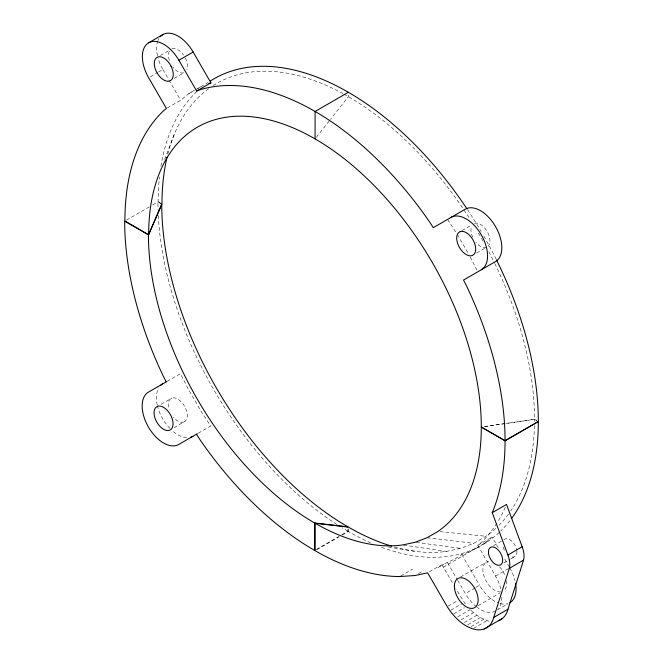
<?xml version="1.0" encoding="UTF-8"?>
<svg xmlns="http://www.w3.org/2000/svg" width="663" height="663" viewBox="0 0 663 663"><rect width="100%" height="100%" fill="white"/><g stroke="black" fill="none" stroke-linecap="round" stroke-linejoin="round"><path stroke-width="0.5" stroke-dasharray="3.31 2.49" d="M341.776 534.768L347.909 531.229L347.909 526.836M348.357 94.9L348.357 96.657L330.439 119.406M164.681 159.443L174.576 133.603M316.359 137.274L329.793 120.218M500.78 588.918A30.241 17.462 60 0 0 495.559 576.081L477.791 545.301L480.99 542.69A268.822 155.2 60 0 0 496.753 523.339M429.417 571.796C439.677 564.843 451.652 561.793 461.804 554.533C472.951 550.862 483.31 544.911 492.045 537.063L498.137 547.621M167.3 107.978L180.667 100.262L188.839 93.632L194.881 90.143M174.013 427.718L185.516 420.955A13.442 7.757 60 0 0 184.322 405.855A13.442 7.757 60 0 0 171.8 398.115L170.093 399.217A13.442 7.757 60 0 0 169.14 409.585M394.444 546.983A263.435 152.1 60 0 0 446.398 551.409L460.586 548.367L473.821 543.304L485.979 536.268A263.435 152.1 60 0 0 496.96 527.309M160.421 55.477L171.12 49.302M150.426 76.693L157.554 72.574M158.44 72.06L162.899 69.491A30.241 17.462 60 0 1 157.893 57.507M174.228 78.383L184.024 72.731A13.442 7.757 60 0 1 172.977 67.145M195.751 89.646L208.174 82.485M126.426 220.124L149.399 206.856M152.689 204.958L158.15 201.809A268.822 155.2 60 0 1 159.46 177.004M167.093 381.349L180.46 373.634L188.466 389.405L200.872 410.911L210.701 426.019L198.22 433.221M161.109 404.289L171.8 398.115M461.954 230.591L471.758 224.931M476.647 252.993L484.67 248.36M316.392 549.428L340.906 535.273M316.839 549.685L338.727 537.055M342.232 535.033L348.357 531.494A268.822 155.2 60 0 0 370.493 542.757M400.659 576.039L412.568 569.169M418.544 573.545L423.64 570.603M438.127 567.495L443.879 564.172M477.791 545.301L492.045 537.063M443.124 567.238L476.382 548.028M484.04 543.594L488.788 540.851M493.57 545.649L503.374 539.989M460.528 576.992L486.369 562.075M503.772 562.978L510.013 559.373M510.9 558.859L514.463 556.804M457.702 580.349L465.318 593.542L475.122 587.882M476.009 587.368L479.573 585.313A30.241 17.462 60 0 0 498.046 602.899M495.559 576.081L509.814 567.851L503.723 557.293M448.113 606.173L457.031 601.026M450.799 610.159L462.384 603.479M453.716 613.897L464.407 607.731M457.71 616.814L470.191 609.612M478.222 605.576L499.604 593.228M460.967 619.888L473.44 612.687L480.203 617.601L487.819 620.875A40.327 23.28 60 0 0 492.493 621.604M464.324 622.565L476.796 615.363M467.73 624.803L480.203 617.601M497.341 609.968L508.032 603.802M471.144 626.568L483.617 619.366M473.614 628.35L486.982 620.634M188.839 93.632L194.16 90.566M197.707 88.527L201.262 86.48M504.833 423.649L483.344 426.748L504.833 423.632M440 531.643L485.979 536.268M427.105 537.718L473.821 543.304M416.298 542.375L460.586 548.367M403.634 545.11L446.398 551.409M388.311 547.016L415.635 551.367M500.217 603.554L501.303 603.877A30.241 17.462 60 0 0 507.27 603.811M158.15 201.809L161.963 204.005M161.747 204.129L157.943 201.925A268.822 155.2 60 0 0 158.059 209.715M470.838 610.225L473.44 612.687M465.335 603.943L455.812 588.653M447.55 219.428L456.285 232.854M461.804 554.533L479.573 585.313M162.899 69.491L168.485 79.162M168.99 80.041L180.667 100.262M447.55 562.763L457.197 579.47M441.89 564.594L453.235 584.202M457.379 234.536L468.749 254.252M470.233 256.921L477.791 271.813M348.357 528.85L348.357 531.494M347.909 531.229A268.822 155.2 60 0 1 342.058 527.748M337.036 524.59A268.822 155.2 60 0 1 158.3 215.641M183.817 422.058A13.442 7.757 60 0 1 173.308 417.151M186.759 437.679A30.241 17.462 60 0 1 172.488 430.933M169.935 428.505A30.241 17.462 60 0 1 157.471 405.971M157.272 405.118A30.241 17.462 60 0 1 158.755 387.88M167.78 154.148A263.435 152.1 60 0 1 209.011 88.403M213.163 85.577A263.435 152.1 60 0 1 342.92 93.607M343.832 94.105A263.435 152.1 60 0 1 463.429 209.152M463.992 209.989A263.435 152.1 60 0 1 469.528 218.459M478.512 233.152A263.435 152.1 60 0 1 483.045 241.075M488.838 251.766A263.435 152.1 60 0 1 494.333 262.589M494.78 263.493A263.435 152.1 60 0 1 534.519 419.372A263.435 152.1 60 0 1 534.511 421.428M486.451 247.332A13.442 7.757 60 0 1 475.935 242.426M472.702 237.263A13.442 7.757 60 0 1 471.55 226.332M474.426 223.39A13.442 7.757 60 0 1 486.957 231.13A13.442 7.757 60 0 1 488.15 246.23M160.918 166.222A268.822 155.2 60 0 1 196.621 91.767M467.498 209.624A268.822 155.2 60 0 1 481.172 231.544M483.766 236.028A268.822 155.2 60 0 1 495.949 258.81M169.347 60.258A13.442 7.757 60 0 1 169.852 50.429M172.007 48.789A13.442 7.757 60 0 1 183.576 55.062M185.383 58.071A13.442 7.757 60 0 1 186.908 69.781M157.479 55.791A30.241 17.462 60 0 1 157.678 41.388M157.951 40.625A30.241 17.462 60 0 1 158.963 38.545M534.444 425.571A263.435 152.1 60 0 1 510.75 510.883M508.455 514.156A263.435 152.1 60 0 1 499.007 525.303M499.239 532.43A268.822 155.2 60 0 1 380.554 546.884M509.913 520.704A268.822 155.2 60 0 1 500.706 531.038M495.559 611.004A30.241 17.462 60 0 1 487.048 612.106L483.783 611.129A30.241 17.462 60 0 1 477.095 607.267M476.432 606.753A30.241 17.462 60 0 1 465.318 593.542M501.825 597.156A30.241 17.462 60 0 1 498.377 608.617M505.305 507.253A268.822 155.2 60 0 1 497.3 522.461M516.9 551.152A10.078 5.818 60 0 1 509.905 556.166M504.41 550.141A10.078 5.818 60 0 1 502.803 545.376M503.913 539.848A10.078 5.818 60 0 1 511.256 540.66A10.078 5.818 60 0 1 516.808 550.389M509.814 567.851A30.241 17.462 60 0 1 515.035 580.689M500.714 591.935A16.799 9.696 60 0 1 484.479 577.539A16.799 9.696 60 0 1 488.83 561.312M499.604 566.882A16.799 9.696 60 0 1 505.057 575.699M506.424 580.672A16.799 9.696 60 0 1 503.872 590.7M534.519 419.372L505.861 423.5L534.519 419.339L536.798 420.657L534.519 419.372"/><path stroke-width="0.99" d="M166.206 381.863L162.999 375.556A268.822 155.2 60 0 1 124.677 221.135L148.437 234.868A235.216 135.807 60 0 0 314.66 523.008L314.643 550.439A268.822 155.2 60 0 1 200.118 439.9L196.439 434.248M496.405 259.739A268.822 155.2 60 0 1 538.323 421.569L505.057 440.779L481.297 427.038A235.216 135.807 60 0 0 315.074 138.898L315.091 111.467L348.357 92.265M391.493 546.121A263.435 152.1 60 0 1 348.357 527.093L315.074 523.248L315.091 550.696A268.822 155.2 60 0 0 399.806 576.537L415.137 575.509L427.635 572.832L447.227 606.686C453.5 616.457 462.144 625.665 473.564 629.104A40.327 23.28 60 0 0 493.728 617.46L509.325 568.324A20.163 11.644 60 0 0 507.899 555.014L492.261 512.656A268.822 155.2 60 0 0 505.057 440.738A268.822 155.2 60 0 0 466.735 286.35L463.536 280.043L495.559 261.545A30.241 17.462 60 0 0 495.559 226.63A30.241 17.462 60 0 0 465.318 209.168L433.295 227.658L429.624 222.006A268.822 155.2 60 0 0 200.516 89.571L196.654 91.038L178.886 60.258A30.241 17.462 60 0 0 148.636 42.797A30.241 17.462 60 0 0 148.636 77.72L166.413 108.492L163.355 110.97A268.822 155.2 60 0 0 124.884 221.011L148.653 234.743A235.216 135.807 60 0 1 315.074 138.898M498.385 620.759A40.327 23.28 60 0 0 507.982 609.231L523.579 560.094A20.163 11.644 60 0 0 522.154 546.776L506.524 504.427L492.261 512.656M148.437 234.868L161.747 204.129A263.435 152.1 60 0 0 347.909 526.836L314.66 523.008M148.653 234.743L161.963 204.005A263.435 152.1 60 0 1 167.051 157.131M148.636 42.797L162.899 34.567M178.886 60.258L193.14 52.029L210.909 82.809L196.654 91.038M166.239 381.847L148.429 392.131A30.241 17.462 60 0 0 148.429 427.047A30.241 17.462 60 0 0 178.67 444.508L197.367 433.71M507.899 555.014L522.154 546.776M509.325 568.324L523.579 560.094M493.728 617.46L507.982 609.231M484.131 628.988L502.595 618.322M208.978 83.546L210.909 82.809M160.504 385.584A30.241 17.462 60 0 1 162.684 383.894M192.925 436.279A30.241 17.462 60 0 1 190.38 437.323M315.074 523.248A235.216 135.807 60 0 0 402.623 544.961L415.287 542.243L427.105 537.718L437.961 531.436A235.216 135.807 60 0 0 481.297 427.038L505.057 440.738L538.323 421.535A268.822 155.2 60 0 1 511.728 518.284M451.064 217.398A30.241 17.462 60 0 1 481.305 234.859A30.241 17.462 60 0 1 481.305 269.783M210.411 80.961A268.822 155.2 60 0 1 466.926 208.77M160.719 36.258A30.241 17.462 60 0 1 193.14 52.029M515.565 583.241A30.241 17.462 60 0 1 509.814 602.766M157.537 406.344L155.838 407.447A13.442 7.757 60 0 0 157.04 422.546A13.442 7.757 60 0 0 169.562 430.287L171.261 429.185A13.442 7.757 60 0 0 170.068 414.085A13.442 7.757 60 0 0 157.537 406.344M460.172 231.619L458.473 232.721A13.442 7.757 60 0 0 459.666 247.821A13.442 7.757 60 0 0 472.197 255.562L473.896 254.459A13.442 7.757 60 0 0 472.702 239.36A13.442 7.757 60 0 0 460.172 231.619M171.12 66.3L169.314 63.292A13.442 7.757 60 0 0 156.841 57.466A13.442 7.757 60 0 0 156.402 71.679L158.208 74.687A13.442 7.757 60 0 0 170.681 80.505A13.442 7.757 60 0 0 171.12 66.3M488.548 553.605A10.078 5.818 60 0 0 500.209 565.033A10.078 5.818 60 0 0 497.905 549.693A10.078 5.818 60 0 0 488.548 553.605M454.379 586.225A16.799 9.696 60 0 0 472.197 608.394A16.799 9.696 60 0 0 472.197 584.633A16.799 9.696 60 0 0 454.379 586.225"/></g></svg>
